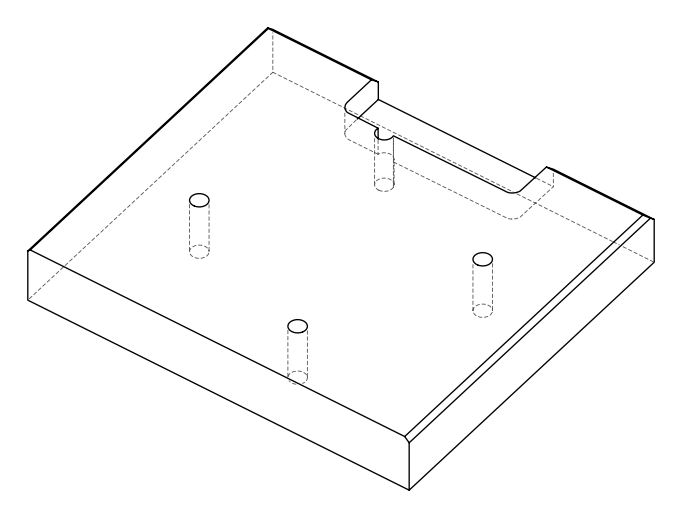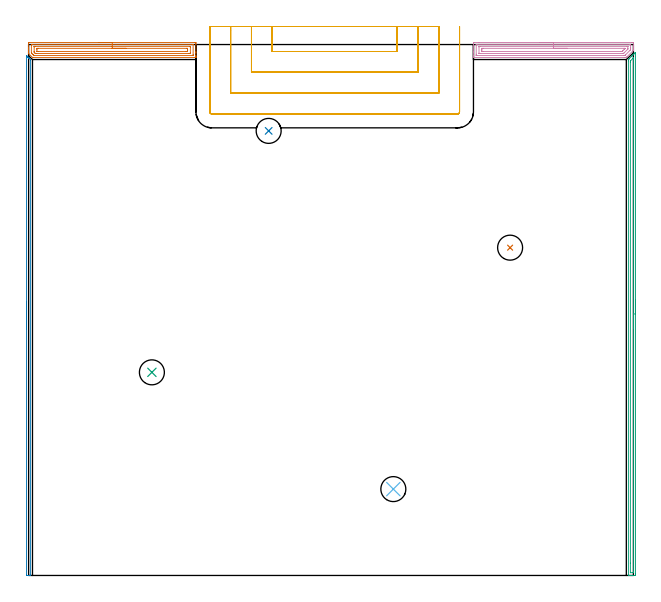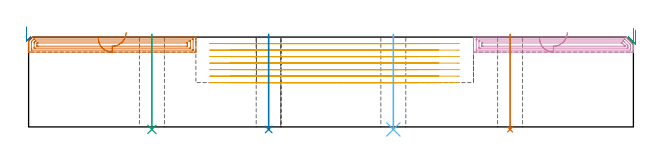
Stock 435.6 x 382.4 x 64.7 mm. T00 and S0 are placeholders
(PLAN: 9 operations, 2 tool changes, 42.2 min)
(1 AREA_MILL | FG_CHAMFER_SURFACE | UGT0205_001 | 4.1 min | 7388 mm3)
(2 AREA_MILL_1 | FG_CHAMFER_SURFACE_1 | UGT0205_001 | 3.15 min | 1461 mm3)
(3 AREA_MILL_2 | FG_CHAMFER_SURFACE_2 | UGT0205_001 | 6.18 min | 4940 mm3)
(4 AREA_MILL_3 | FG_CHAMFER_SURFACE_3 | UGT0205_001 | 3.9 min | 6991 mm3)
(5 MILL_OPEN_POCKET | POCKET_OPEN | UGT0201_094 | Follow Part, ap 5, ae 75% | 23.83 min | 390871 mm3)
(6 INDEXABLE_INSERT_DRILL_THROUGH_HOLE_FROM_SOLID | STEP1HOLE | NXT0302_007 | 0.28 min | 16439 mm3)
(7 INDEXABLE_INSERT_DRILL_THROUGH_HOLE_FROM_SOLID_1 | STEP1HOLE_1 | NXT0302_007 | 0.28 min | 16427 mm3)
(8 INDEXABLE_INSERT_DRILL_THROUGH_HOLE_FROM_SOLID_2 | STEP1HOLE_2 | NXT0302_007 | 0.28 min | 13540 mm3)
(9 INDEXABLE_INSERT_DRILL_THROUGH_HOLE_FROM_SOLID_3 | STEP1HOLE_3 | NXT0302_007 | 0.28 min | 16431 mm3)
(TOOL UGT0205_001 | Chamfer Mill 20 x 3 x 45 deg. | D20 FL50 Z2)
(TOOL UGT0201_094 | End mill 20 mm | D20 FL38 Z4)
(TOOL NXT0302_007 | Index. Insert Drill 18mm [880-D1800L25-05] | D18 PA176 FL90 Z2)
(OP 1 AREA_MILL)
G17 G21 G94 G90
T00 M6
G54
G17 G0 G90 X50.25 Y383.9 S1061 M3
G43 Z74.7 H0
Z63.9
G94 G1 X50.288 Z63.028 F250.
X50.402 Z62.164
X50.591 Z61.312
X50.853 Z60.48
X51.187 Z59.674
X51.59 Z58.9
X52.058 Z58.164
X52.589 Z57.472
X53.179 Z56.829
X53.822 Z56.24
X54.514 Z55.708
X55.25 Z55.24
X56.024 Z54.837
X56.83 Z54.503
X57.662 Z54.241
X58.513 Z54.052
X59.378 Z53.938
X60.25 Z53.9
X119.394
X119.92 Y383.899 Z53.901
X120.44 Y383.894 Z53.903
X120.492 Y383.891 Z53.906
X120.496 Y383.376 Z54.421
X120.5 Y382.799 Z54.998
Y377.17 Z60.624
Y376.551 Z61.247
Y376.283 Z61.513
Y374.51 Z63.285
Y373.976 Z63.823
Y373.624 Z64.175
Y373.415 Z64.384
X120.493 Y373.123 Z64.668
X120.49 Y373.103 Z64.688
X120.366 Y373.1 Z64.7
X3.251
X2.799 Y373.106 Z64.692
X2.739 Y373.16 Z64.639
X0.134 Y375.765 Z62.033
X0.061 Y375.84 Z61.958
X0.01 Y375.894 Z61.903
X0. Y376.107 Z61.691
Y376.818 Z60.981
Y377.522 Z60.277
Y378.057 Z59.739
Y378.324 Z59.473
Y378.943 Z58.854
Y379.211 Z58.587
Y379.83 Z57.964
Y383.067 Z54.73
X0.002 Y383.376 Z54.42
X0.008 Y383.891 Z53.905
X0.06 Y383.894 Z53.903
X0.58 Y383.9 Z53.9
X60.25
Y382.486 Z55.314
X118.139
X118.361 Y382.483 Z55.317
X118.469 Y382.48 Z55.32
X118.488 Y382.479 Z55.321
X118.492 Y382.463 Z55.337
X118.496 Y382.431 Z55.369
X118.499 Y382.354 Z55.446
X118.5 Y375.038 Z62.762
X118.496 Y374.679 Z63.121
X118.493 Y374.576 Z63.224
X118.489 Y374.521 Z63.279
X118.47 Y374.519 Z63.281
X118.361 Y374.517 Z63.283
X118.139 Y374.514 Z63.286
X4.142
X3.917 Y374.519 Z63.281
X3.863 Y374.521 Z63.279
X3.835 Y374.527 Z63.273
X3.761 Y374.597 Z63.203
X3.555 Y374.798 Z63.002
X3.251 Y375.099 Z62.701
X2.953 Y375.397 Z62.403
X2.361 Y375.992 Z61.808
X2.077 Y376.283 Z61.517
X2.01 Y376.375 Z61.425
X2.006 Y376.463 Z61.337
X2.001 Y376.641 Z61.159
X2. Y381.603 Z56.197
Y381.962 Z55.838
X2.004 Y382.321 Z55.479
X2.007 Y382.424 Z55.376
X2.01 Y382.479 Z55.321
X2.029 Y382.481 Z55.319
X2.139 Y382.483 Z55.317
X2.361 Y382.486 Z55.314
X60.25
Y381.072 Z56.728
X116.002 Y381.071 Z56.729
X116.358 Y381.069 Z56.731
X116.475 Y381.067 Z56.733
X116.488 Y381.065 Z56.735
X116.492 Y381.027 Z56.773
X116.497 Y380.952 Z56.848
X116.499 Y380.858 Z56.942
X116.5 Y380.716 Z57.084
X116.499 Y376.283 Z61.517
X116.498 Y376.144 Z61.656
X116.49 Y376.001 Z61.799
X116.482 Y375.935 Z61.865
X116.446 Y375.933 Z61.867
X116.358 Y375.931 Z61.869
X115.824 Y375.929 Z61.871
X115.467 Y375.928 Z61.872
X5.389 Y375.929 Z61.871
X5.033 Y375.931 Z61.869
X4.914 Y375.934 Z61.866
X4.876 Y375.936 Z61.864
X4.843 Y375.964 Z61.836
X4.776 Y376.027 Z61.773
X4.517 Y376.283 Z61.517
X4.142 Y376.662 Z61.138
X4.023 Y376.788 Z61.012
X4.009 Y377.029 Z60.771
X4.003 Y377.17 Z60.63
X4.001 Y377.311 Z60.489
Y380.716 Z57.084
X4.002 Y380.856 Z56.944
X4.01 Y380.999 Z56.801
X4.017 Y381.065 Z56.735
X4.053 Y381.067 Z56.733
X4.142 Y381.069 Z56.731
X4.676 Y381.071 Z56.729
X5.033
X60.25 Y381.072 Z56.728
Y379.657 Z58.143
X113.686
X113.86 Y379.656 Z58.144
X114.436 Y379.65 Z58.15
X114.49 Y379.64 Z58.16
X114.495 Y379.556 Z58.244
X114.498 Y379.377 Z58.423
X114.5 Y379.02 Z58.78
Y378.057 Z59.743
X114.498 Y377.652 Z60.148
X114.494 Y377.449 Z60.351
X114.49 Y377.354 Z60.446
X114.397 Y377.349 Z60.451
X113.686 Y377.343 Z60.457
X113.513
X6.814
X6.639 Y377.344 Z60.456
X6.064 Y377.35 Z60.45
X6.01 Y377.36 Z60.44
X6.005 Y377.444 Z60.356
X6.002 Y377.623 Z60.177
X6. Y378.943 Z58.857
X6.002 Y379.348 Z58.452
X6.005 Y379.551 Z58.249
X6.01 Y379.646 Z58.154
X6.103 Y379.651 Z58.149
X6.814 Y379.657 Z58.143
X6.987
X60.25
X61.121 Z58.181
X61.986 Z58.295
X62.838 Z58.483
X63.67 Z58.746
X64.476 Z59.08
X65.25 Z59.482
X65.986 Z59.951
X66.678 Z60.482
X67.321 Z61.072
X67.91 Z61.715
X68.441 Z62.407
X68.91 Z63.143
X69.313 Z63.916
X69.647 Z64.722
X69.909 Z65.554
X70.098 Z66.406
X70.212 Z67.271
X70.25 Z68.143
G0 Z74.7
M5
M2
(OP 2 AREA_MILL_1)
G17 G21 G94 G90
T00 M6
G54
G17 G0 G90 X-1.5 Y177.2 S1061 M3
G43 Z74.7 H0
Z71.9
G94 G1 Y177.238 Z71.028 F250.
Y177.352 Z70.164
Y177.541 Z69.312
Y177.803 Z68.48
Y178.137 Z67.674
Y178.54 Z66.9
Y179.008 Z66.164
Y179.539 Z65.472
Y180.129 Z64.829
Y180.772 Z64.24
Y181.464 Z63.709
Y182.2 Z63.24
Y182.974 Z62.837
Y183.78 Z62.503
Y184.612 Z62.241
Y185.463 Z62.052
Y186.328 Z61.938
Y187.2 Z61.9
Y374.135
X-1.497 Y374.385 Z61.902
X-1.495 Y374.387 Z61.904
X-1.485 Y374.385 Z61.914
X-1.266 Y374.165 Z62.134
X-1.187 Y374.087 Z62.212
X-0.986 Y373.887 Z62.41
X-0.89 Y373.79 Z62.51
X-0.788 Y373.688 Z62.612
X-0.691 Y373.592 Z62.705
X-0.592 Y373.492 Z62.807
X-0.495 Y373.395 Z62.905
X-0.395 Y373.297 Z63.001
X-0.294 Y373.194 Z63.105
X-0.202 Y373.102 Z63.198
X-0.1 Y373.002 Z63.296
X0.003 Y372.897 Z63.403
X0.091 Y372.809 Z63.491
X0.195 Y372.706 Z63.591
X0.301 Y372.599 Z63.7
X0.385 Y372.516 Z63.784
X0.491 Y372.411 Z63.887
X1.229 Y371.672 Z64.627
X1.242 Y371.658 Z64.639
X1.301 Y371.595 Z64.681
X1.3 Y371.111 Z64.7
Y0.164
X1.297 Y0.01 Z64.688
X1.275 Y0.007 Z64.666
X0.923 Y0. Z64.323
X0.549 Z63.949
X-0.1 Z63.295
X-1.31 Z62.087
X-1.491 Y0.002 Z61.905
X-1.5 Y0.423 Z61.9
Y187.2
Y188.071 Z61.938
Y188.936 Z62.052
Y189.788 Z62.241
Y190.62 Z62.503
Y191.426 Z62.837
Y192.2 Z63.24
Y192.936 Z63.709
Y193.628 Z64.24
Y194.271 Z64.829
Y194.86 Z65.472
Y195.391 Z66.164
Y195.86 Z66.9
Y196.263 Z67.674
Y196.597 Z68.48
Y196.859 Z69.312
Y197.048 Z70.164
Y197.162 Z71.028
Y197.2 Z71.9
G0 Z74.7
M5
M2
(OP 3 AREA_MILL_2)
G17 G21 G94 G90
T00 M6
G54
G17 G0 G90 X437.1 Y198.35 S1061 M3
G43 Z74.7 H0
Z69.6
G94 G1 Y198.312 Z68.728 F250.
Y198.198 Z67.863
Y198.009 Z67.012
Y197.747 Z66.18
Y197.413 Z65.374
Y197.01 Z64.6
Y196.542 Z63.864
Y196.01 Z63.172
Y195.421 Z62.529
Y194.778 Z61.94
Y194.086 Z61.408
Y193.35 Z60.94
Y192.576 Z60.537
Y191.77 Z60.203
Y190.938 Z59.941
Y190.087 Z59.752
Y189.222 Z59.638
Y188.35 Z59.6
Y1.15
X437.099 Y0.626 Z59.601
X437.096 Y0.26 Z59.602
X437.092 Y0.01 Z59.604
X436.738 Y0. Z59.958
X434.988 Z61.707
X434.463 Z62.234
X434.112 Z62.584
X433.588 Z63.108
X433.237 Z63.457
X432.29 Z64.41
X432.143 Y0.003 Z64.55
X432.003 Y0.01 Z64.688
X432. Y0.179 Z64.7
Y370.71
X432.005 Y371.6 Z64.695
X432.006 Y371.604 Z64.693
X432.362 Y371.963 Z64.336
X432.45 Y372.051 Z64.248
X434.55 Y374.152 Z62.146
X434.685 Y374.286 Z62.013
X434.849 Y374.45 Z61.848
X434.988 Y374.59 Z61.708
X435.132 Y374.733 Z61.566
X435.278 Y374.879 Z61.42
X435.425 Y375.027 Z61.27
X435.911 Y375.511 Z60.789
X436.175 Y375.776 Z60.523
X436.3 Y375.902 Z60.396
X436.644 Y376.244 Z60.056
X436.845 Y376.445 Z59.855
X436.93 Y376.53 Z59.769
X437.074 Y376.67 Z59.625
X437.094 Y376.683 Z59.603
X437.099 Y376.67 Z59.599
X437.1 Y188.35 Z59.6
X435.686 Z61.014
Y2.595
X435.685 Y2.414 Z61.015
X435.681 Y2.058 Z61.019
X435.679 Y2.021 Z61.021
X435.635 Y2.01 Z61.065
X435.528 Y2.004 Z61.172
X435.392 Y2.001 Z61.308
X433.642 Z63.058
X433.472 Y2.006 Z63.228
X433.439 Y2.01 Z63.261
X433.421 Y2.021 Z63.279
X433.419 Y2.059 Z63.281
X433.415 Y2.232 Z63.285
X433.414 Y8.84 Z63.286
Y369.636
X433.415 Y369.817 Z63.285
X433.421 Y370.523 Z63.279
X433.426 Y370.565 Z63.274
X433.454 Y370.596 Z63.246
X433.561 Y370.71 Z63.139
X435.348 Y372.498 Z61.352
X435.455 Y372.603 Z61.245
X435.612 Y372.755 Z61.088
X435.677 Y372.815 Z61.023
X435.682 Y372.683 Z61.018
X435.685 Y372.498 Z61.015
X435.686 Y372.317 Z61.014
Y371.785
Y188.35
Y187.478 Z61.052
Y186.614 Z61.166
Y185.762 Z61.355
Y184.93 Z61.617
Y184.124 Z61.951
Y183.35 Z62.354
Y182.614 Z62.823
Y181.922 Z63.354
Y181.279 Z63.943
Y180.69 Z64.586
Y180.159 Z65.278
Y179.69 Z66.014
Y179.287 Z66.788
Y178.953 Z67.594
Y178.691 Z68.426
Y178.502 Z69.278
Y178.388 Z70.143
Y178.35 Z71.014
G0 Z74.7
M5
M2
(OP 4 AREA_MILL_3)
G17 G21 G94 G90
T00 M6
G54
G17 G0 G90 X368. Y383.9 S1061 M3
G43 Z74.7 H0
Z63.9
G94 G1 X368.038 Z63.028 F250.
X368.152 Z62.164
X368.341 Z61.312
X368.603 Z60.48
X368.937 Z59.674
X369.34 Z58.9
X369.808 Z58.164
X370.34 Z57.472
X370.929 Z56.829
X371.572 Z56.24
X372.264 Z55.708
X373. Z55.24
X373.774 Z54.837
X374.58 Z54.503
X375.412 Z54.241
X376.264 Z54.052
X377.128 Z53.938
X378. Z53.9
X434.49
X435.017 Y383.899 Z53.901
X435.536 Y383.893 Z53.903
X435.592 Y383.891 Z53.905
X435.6 Y383.376 Z54.419
Y381.603 Z56.191
Y380.991 Z56.806
Y380.716 Z57.08
Y380.105 Z57.692
Y379.83 Z57.965
Y379.28 Z58.519
Y378.606 Z59.193
X435.599 Y378.365 Z59.43
X435.59 Y378.2 Z59.596
X435.466 Y378.066 Z59.734
X435.464 Y378.064 Z59.736
X430.917 Y373.517 Z64.283
X430.562 Y373.164 Z64.635
X430.501 Y373.106 Z64.692
X429.671 Y373.1 Z64.7
X320.538
X320.41 Y373.103 Z64.688
X320.407 Y373.124 Z64.668
X320.4 Y373.424 Z64.375
Y373.961 Z63.838
Y374.51 Z63.285
Y376.558 Z61.239
Y377.17 Z60.624
Y383.376 Z54.421
X320.403 Y383.685 Z54.112
X320.41 Y383.892 Z53.905
X320.618 Y383.899 Z53.899
X320.983 Y383.9 Z53.9
X324.547
X378.
Y382.486 Z55.314
X433.235
X433.457 Y382.484 Z55.316
X433.565 Y382.481 Z55.319
X433.585 Y382.479 Z55.321
X433.59 Y382.466 Z55.334
X433.595 Y382.433 Z55.367
X433.598 Y382.353 Z55.447
X433.6 Y382.126 Z55.674
Y381.603 Z56.197
Y379.83 Z57.97
Y379.467 Z58.333
X433.597 Y378.943 Z58.857
X433.593 Y378.762 Z59.038
X433.59 Y378.672 Z59.128
X433.559 Y378.621 Z59.179
X433.235 Y378.286 Z59.514
X430.01 Y375.06 Z62.74
X429.671 Y374.725 Z63.075
X429.56 Y374.621 Z63.179
X429.441 Y374.521 Z63.279
X429.224 Y374.519 Z63.281
X428.78 Y374.514 Z63.286
X322.765
X322.543 Y374.516 Z63.284
X322.435 Y374.519 Z63.281
X322.415 Y374.521 Z63.279
X322.41 Y374.534 Z63.266
X322.405 Y374.567 Z63.233
X322.402 Y374.647 Z63.153
X322.4 Y374.873 Z62.927
Y375.397 Z62.403
X322.401 Y381.966 Z55.834
X322.405 Y382.33 Z55.47
X322.41 Y382.433 Z55.367
X322.414 Y382.479 Z55.321
X322.434 Y382.481 Z55.319
X322.544 Y382.483 Z55.317
X322.765 Y382.486 Z55.314
X378.
Y381.072 Z56.728
X431.096 Y381.071 Z56.729
X431.453 Y381.07 Z56.73
X431.571 Y381.067 Z56.733
X431.584 Y381.066 Z56.734
X431.59 Y381.037 Z56.763
X431.596 Y380.96 Z56.84
X431.599 Y380.863 Z56.937
X431.6 Y379.684 Z58.116
X431.598 Y379.537 Z58.263
X431.59 Y379.245 Z58.555
X431.582 Y379.093 Z58.707
X431.546 Y379.052 Z58.748
X431.453 Y378.952 Z58.848
X428.784 Y376.283 Z61.517
X428.479 Y375.987 Z61.813
X428.434 Y375.945 Z61.855
X428.378 Y375.935 Z61.865
X428.243 Y375.932 Z61.868
X427.889 Y375.929 Z61.871
X324.903
X324.547 Y375.93 Z61.87
X324.429 Y375.933 Z61.867
X324.416 Y375.934 Z61.866
X324.41 Y375.963 Z61.837
X324.404 Y376.04 Z61.76
X324.401 Y376.137 Z61.663
Y380.716 Z57.084
X324.402 Y380.861 Z56.939
X324.41 Y381.008 Z56.792
X324.422 Y381.065 Z56.735
X324.458 Y381.067 Z56.733
X324.547 Y381.069 Z56.731
X325.081 Y381.071 Z56.729
X325.438 Y381.072 Z56.728
X378.
Y379.657 Z58.143
X428.954
X429.419 Y379.655 Z58.145
X429.54 Y379.653 Z58.147
X429.583 Y379.651 Z58.149
X429.59 Y379.636 Z58.164
Y379.59 Z58.21
X429.582 Y379.543 Z58.257
X429.538 Y379.492 Z58.308
X429.468 Y379.419 Z58.381
X429.332 Y379.281 Z58.519
X428.995 Y378.943 Z58.857
X427.999 Y377.948 Z59.852
X427.554 Y377.503 Z60.297
X427.474 Y377.425 Z60.375
X427.422 Y377.378 Z60.422
X427.394 Y377.354 Z60.446
X427.356 Y377.35 Z60.45
X426.999 Y377.344 Z60.456
X426.825 Y377.343 Z60.457
X327.22
X327.045 Y377.344 Z60.456
X326.468 Y377.35 Z60.45
X326.41 Y377.356 Z60.444
X326.406 Y377.441 Z60.359
X326.402 Y377.623 Z60.177
X326.4 Y377.986 Z59.814
Y378.872 Z58.928
Y378.943 Z58.857
X326.402 Y379.351 Z58.449
X326.406 Y379.555 Z58.245
X326.41 Y379.65 Z58.15
X326.507 Y379.653 Z58.147
X327.22 Y379.657 Z58.143
X327.393
X378.
X378.872 Z58.181
X379.736 Z58.295
X380.588 Z58.483
X381.42 Z58.746
X382.226 Z59.08
X383. Z59.482
X383.736 Z59.951
X384.428 Z60.482
X385.071 Z61.072
X385.66 Z61.715
X386.192 Z62.407
X386.66 Z63.143
X387.063 Z63.916
X387.397 Z64.722
X387.659 Z65.554
X387.848 Z66.406
X387.962 Z67.271
X388. Z68.143
G0 Z74.7
M5
M2
(OP 5 MILL_OPEN_POCKET)
G17 G21 G94 G90
T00 M6
G54
G17 G0 G90 X175.5 Y395.4 S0 M3
G43 Z74.7 H0
Z60.014
G94 G1 Y392.4 F250.
Y377.4 F500.
X265.4
Y392.4
Y395.4 F250.
X160.5
Y392.4
Y362.4 F500.
X280.4
Y392.4
Y395.4 F250.
X145.5
Y392.4
Y347.4 F500.
X295.4
Y392.4
Y395.4 F250.
X130.5
Y392.4
Y333.9 F500.
G3 X132. Y332.4 R1.5
G1 X308.9
G3 X310.4 Y333.9 R1.5
G1 Y392.4
Y395.4 F250.
G0 X175.5 Z55.328
G1 Y392.4
Y377.4 F500.
X265.4
Y392.4
Y395.4 F250.
X160.5
Y392.4
Y362.4 F500.
X280.4
Y392.4
Y395.4 F250.
X145.5
Y392.4
Y347.4 F500.
X295.4
Y392.4
Y395.4 F250.
X130.5
Y392.4
Y333.9 F500.
G3 X132. Y332.4 R1.5
G1 X308.9
G3 X310.4 Y333.9 R1.5
G1 Y392.4
Y395.4 F250.
G0 X175.5 Z50.643
G1 Y392.4
Y377.4 F500.
X265.4
Y392.4
Y395.4 F250.
X160.5
Y392.4
Y362.4 F500.
X280.4
Y392.4
Y395.4 F250.
X145.5
Y392.4
Y347.4 F500.
X295.4
Y392.4
Y395.4 F250.
X130.5
Y392.4
Y333.9 F500.
G3 X132. Y332.4 R1.5
G1 X308.9
G3 X310.4 Y333.9 R1.5
G1 Y392.4
Y395.4 F250.
G0 X175.5 Z45.957
G1 Y392.4
Y377.4 F500.
X265.4
Y392.4
Y395.4 F250.
X160.5
Y392.4
Y362.4 F500.
X280.4
Y392.4
Y395.4 F250.
X145.5
Y392.4
Y347.4 F500.
X295.4
Y392.4
Y395.4 F250.
X130.5
Y392.4
Y333.9 F500.
G3 X132. Y332.4 R1.5
G1 X308.9
G3 X310.4 Y333.9 R1.5
G1 Y392.4
Y395.4 F250.
G0 X175.5 Z41.271
G1 Y392.4
Y377.4 F500.
X265.4
Y392.4
Y395.4 F250.
X160.5
Y392.4
Y362.4 F500.
X280.4
Y392.4
Y395.4 F250.
X145.5
Y392.4
Y347.4 F500.
X295.4
Y392.4
Y395.4 F250.
X130.5
Y392.4
Y333.9 F500.
G3 X132. Y332.4 R1.5
G1 X308.9
G3 X310.4 Y333.9 R1.5
G1 Y392.4
Y395.4 F250.
G0 X175.5 Z36.586
G1 Y392.4
Y377.4 F500.
X265.4
Y392.4
Y395.4 F250.
X160.5
Y392.4
Y362.4 F500.
X280.4
Y392.4
Y395.4 F250.
X145.5
Y392.4
Y347.4 F500.
X295.4
Y392.4
Y395.4 F250.
X130.5
Y392.4
Y333.9 F500.
G3 X132. Y332.4 R1.5
G1 X308.9
G3 X310.4 Y333.9 R1.5
G1 Y392.4
Y395.4 F250.
G0 X175.5 Z31.9
G1 Y392.4
Y377.4 F500.
X265.4
Y392.4
Y395.4 F250.
X160.5
Y392.4
Y362.4 F500.
X280.4
Y392.4
Y395.4 F250.
X145.5
Y392.4
Y347.4 F500.
X295.4
Y392.4
Y395.4 F250.
X130.5
Y392.4
Y333.9 F500.
G3 X132. Y332.4 R1.5
G1 X308.9
G3 X310.4 Y333.9 R1.5
G1 Y392.4
Y395.4 F250.
G0 Z74.7
M5
M2
(OP 6 INDEXABLE_INSERT_DRILL_THROUGH_HOLE_FROM_SOLID)
G17 G21 G94 G90
T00 M6
G54
G17 G0 G90 X262.7 Y62.2 S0 M3
G43 Z74.7 H1
G94 G81 G98 Z-1.814 F250. R66.7
G80
M5
M2
(OP 7 INDEXABLE_INSERT_DRILL_THROUGH_HOLE_FROM_SOLID_1)
G17 G21 G94 G90
T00 M6
G54
G17 G0 G90 X346.8 Y236.1 S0 M3
G43 Z74.7 H1
G94 G81 G98 Z-1.814 F250. R66.7
G80
M5
M2
(OP 8 INDEXABLE_INSERT_DRILL_THROUGH_HOLE_FROM_SOLID_2)
G17 G21 G94 G90
T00 M6
G54
G17 G0 G90 X172.9 Y320.2 S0 M3
G43 Z74.7 H1
G94 G81 G98 Z-1.814 F250. R66.7
G80
M5
M2
(OP 9 INDEXABLE_INSERT_DRILL_THROUGH_HOLE_FROM_SOLID_3)
G17 G21 G94 G90
T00 M6
G54
G17 G0 G90 X88.8 Y146.3 S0 M3
G43 Z74.7 H1
G94 G81 G98 Z-1.814 F250. R66.7
G80
M5
M2
